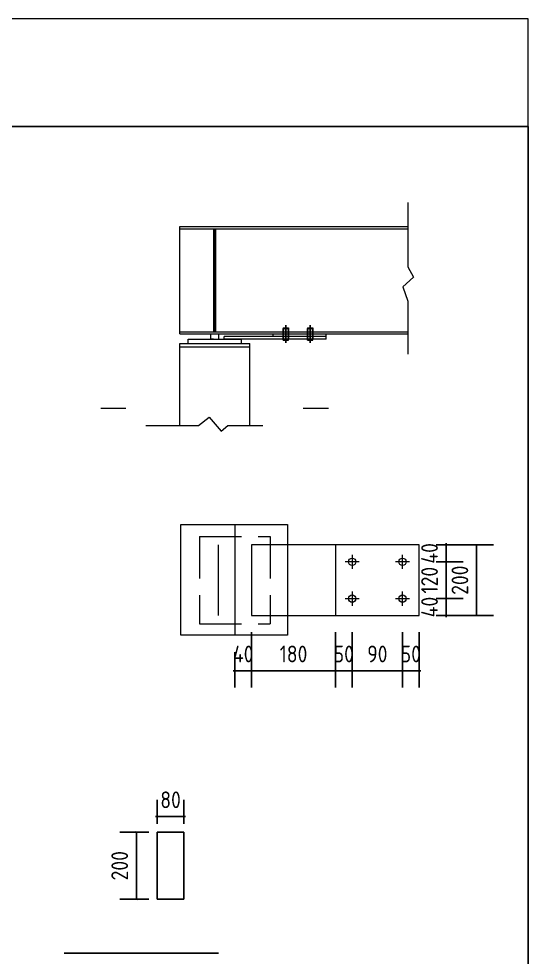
# Model space of a CAD drawing. Extents: x 411778 to 673094, y -11605 to 324395.
# Drawn here: x 491854 to 494893, y 129800 to 135395 of the extents above; entities that cross this region are included whole.
import ezdxf

# ---------------------------------------------------------------- set-up
doc = ezdxf.new("R2010")
doc.units = 0
doc.header["$LTSCALE"] = 1000
doc.header["$MEASUREMENT"] = 0
doc.linetypes.add('DASH', pattern=[0.35, 0.25, -0.1])
doc.styles.get("Standard").update_dxf_attribs({"font": 'gbenor.shx', "bigfont": 'gbcbig.shx'})
doc.dimstyles.get("Standard").update_dxf_attribs({"dimscale": 100, "dimtxt": 3.5, "dimasz": 1, "dimexe": 2.5, "dimexo": 3, "dimgap": 1.5, "dimtad": 1, "dimdec": 0, "dimzin": 0, "dimdsep": 46, "dimtxsty": 'Standard', "dimblk": 'ARCHTICK', "dimcen": 0.09, "dimadec": 0, "dimazin": 0, "dimtfac": 1, "dimtdec": 0, "dimtix": 1, "dimtmove": 2, "dimatfit": 3, "dimfxl": 1, "dimtolj": 1, "dimtzin": 0, "dimarcsym": 0})

# ---------------------------------------------------------------- blocks, each defined once
blk = doc.blocks.new('_ArchTick')
at = {"color": 0, "linetype": 'ByBlock', "const_width": 0.4}
blk.add_lwpolyline([(-0.5, -0.5), (0.5, 0.5)], dxfattribs=at)
blk = doc.blocks.new('*D108')
at = {"color": 3, "lineweight": -2}
for p, q in [((493243.3, 131737.9), (493243.3, 131407.9)), ((493143.3, 131619.4), (493143.3, 131407.9)), ((493143.3, 131507.9), (493133.3, 131507.9)), ((493143.3, 131507.9), (493243.3, 131507.9)), ((493243.3, 131507.9), (493253.3, 131507.9))]:
    blk.add_line(p, q, dxfattribs=at)
at = {"layer": 'Defpoints', "color": 0}
for p in [(493243.3, 131837.9), (493143.3, 131719.4), (493243.3, 131507.9)]:
    blk.add_point(p, dxfattribs=at)
at = {"color": 3, "lineweight": -2, "xscale": 10, "yscale": 10, "zscale": 10}
blk.add_blockref('_ArchTick', (493143.3, 131507.9), dxfattribs=at)
at = {"color": 3, "lineweight": -2, "xscale": 10, "yscale": 10, "zscale": 10, "rotation": 180}
blk.add_blockref('_ArchTick', (493243.3, 131507.9), dxfattribs=at)
at = {"color": 0, "lineweight": 15, "insert": (493193.3, 131607.9), "char_height": 100, "attachment_point": 5}
blk.add_mtext('\\A1;40', dxfattribs=at)
blk = doc.blocks.new('*D109')
at = {"color": 3, "lineweight": -2}
for p, q in [((493243.3, 131737.9), (493243.3, 131407.9)), ((493743.3, 131737.9), (493743.3, 131407.9)), ((493243.3, 131507.9), (493743.3, 131507.9))]:
    blk.add_line(p, q, dxfattribs=at)
at = {"layer": 'Defpoints', "color": 0}
for p in [(493243.3, 131837.9), (493743.3, 131837.9), (493743.3, 131507.9)]:
    blk.add_point(p, dxfattribs=at)
at = {"color": 3, "lineweight": -2, "xscale": 10, "yscale": 10, "zscale": 10, "rotation": 180}
blk.add_blockref('_ArchTick', (493243.3, 131507.9), dxfattribs=at)
at = {"color": 3, "lineweight": -2, "xscale": 10, "yscale": 10, "zscale": 10}
blk.add_blockref('_ArchTick', (493743.3, 131507.9), dxfattribs=at)
at = {"color": 0, "lineweight": 15, "insert": (493493.3, 131607.9), "char_height": 100, "attachment_point": 5}
blk.add_mtext('\\A1;180', dxfattribs=at)
blk = doc.blocks.new('*D110')
at = {"color": 3, "lineweight": -2}
for p, q in [((493743.3, 131737.9), (493743.3, 131407.9)), ((493843.3, 131737.9), (493843.3, 131407.9)), ((493743.3, 131507.9), (493733.3, 131507.9)), ((493743.3, 131507.9), (493843.3, 131507.9)), ((493843.3, 131507.9), (493853.3, 131507.9))]:
    blk.add_line(p, q, dxfattribs=at)
at = {"layer": 'Defpoints', "color": 0}
for p in [(493743.3, 131837.9), (493843.3, 131837.9), (493843.3, 131507.9)]:
    blk.add_point(p, dxfattribs=at)
at = {"color": 3, "lineweight": -2, "xscale": 10, "yscale": 10, "zscale": 10}
blk.add_blockref('_ArchTick', (493743.3, 131507.9), dxfattribs=at)
at = {"color": 3, "lineweight": -2, "xscale": 10, "yscale": 10, "zscale": 10, "rotation": 180}
blk.add_blockref('_ArchTick', (493843.3, 131507.9), dxfattribs=at)
at = {"color": 0, "lineweight": 15, "insert": (493793.3, 131607.9), "char_height": 100, "attachment_point": 5}
blk.add_mtext('\\A1;50', dxfattribs=at)
blk = doc.blocks.new('*D94')
at = {"color": 3, "lineweight": -2}
for p, q in [((493843.3, 131737.9), (493843.3, 131407.9)), ((494143.3, 131737.9), (494143.3, 131407.9)), ((493843.3, 131507.9), (494143.3, 131507.9))]:
    blk.add_line(p, q, dxfattribs=at)
at = {"layer": 'Defpoints', "color": 0}
for p in [(493843.3, 131837.9), (494143.3, 131837.9), (494143.3, 131507.9)]:
    blk.add_point(p, dxfattribs=at)
at = {"color": 3, "lineweight": -2, "xscale": 10, "yscale": 10, "zscale": 10, "rotation": 180}
blk.add_blockref('_ArchTick', (493843.3, 131507.9), dxfattribs=at)
at = {"color": 3, "lineweight": -2, "xscale": 10, "yscale": 10, "zscale": 10}
blk.add_blockref('_ArchTick', (494143.3, 131507.9), dxfattribs=at)
at = {"color": 0, "lineweight": 15, "insert": (493993.3, 131607.9), "char_height": 100, "attachment_point": 5}
blk.add_mtext('\\A1;90', dxfattribs=at)
blk = doc.blocks.new('*D111')
at = {"color": 3, "lineweight": -2}
for p, q in [((494143.3, 131737.9), (494143.3, 131407.9)), ((494243.3, 131737.9), (494243.3, 131407.9)), ((494143.3, 131507.9), (494133.3, 131507.9)), ((494143.3, 131507.9), (494243.3, 131507.9)), ((494243.3, 131507.9), (494253.3, 131507.9))]:
    blk.add_line(p, q, dxfattribs=at)
at = {"layer": 'Defpoints', "color": 0}
for p in [(494143.3, 131837.9), (494243.3, 131837.9), (494243.3, 131507.9)]:
    blk.add_point(p, dxfattribs=at)
at = {"color": 3, "lineweight": -2, "xscale": 10, "yscale": 10, "zscale": 10}
blk.add_blockref('_ArchTick', (494143.3, 131507.9), dxfattribs=at)
at = {"color": 3, "lineweight": -2, "xscale": 10, "yscale": 10, "zscale": 10, "rotation": 180}
blk.add_blockref('_ArchTick', (494243.3, 131507.9), dxfattribs=at)
at = {"color": 0, "lineweight": 15, "insert": (494193.3, 131607.9), "char_height": 100, "attachment_point": 5}
blk.add_mtext('\\A1;50', dxfattribs=at)
blk = doc.blocks.new('*D95')
at = {"color": 3, "lineweight": -2}
for p, q in [((494343.3, 131937.9), (494504.6, 131937.9)), ((494404.6, 131937.9), (494404.6, 131947.9)), ((494404.6, 131837.9), (494404.6, 131937.9)), ((494343.3, 131837.9), (494504.6, 131837.9)), ((494404.6, 131837.9), (494404.6, 131827.9))]:
    blk.add_line(p, q, dxfattribs=at)
at = {"layer": 'Defpoints', "color": 0}
for p in [(494243.3, 131937.9), (494404.6, 131937.9), (494243.3, 131837.9)]:
    blk.add_point(p, dxfattribs=at)
at = {"color": 3, "lineweight": -2, "xscale": 10, "yscale": 10, "zscale": 10}
for p, rotation in [((494404.6, 131937.9), 270), ((494404.6, 131837.9), 90)]:
    blk.add_blockref('_ArchTick', p, dxfattribs=dict(at, rotation=rotation))
at = {"color": 0, "lineweight": 15, "insert": (494304.6, 131887.9), "char_height": 100, "attachment_point": 5, "rotation": 90}
blk.add_mtext('\\A1;40', dxfattribs=at)
blk = doc.blocks.new('*D96')
at = {"color": 3, "lineweight": -2}
for p, q in [((494343.3, 132157.9), (494504.6, 132157.9)), ((494404.6, 132157.9), (494404.6, 132167.9)), ((494404.6, 131937.9), (494404.6, 132157.9)), ((494343.3, 131937.9), (494504.6, 131937.9)), ((494404.6, 131937.9), (494404.6, 131927.9))]:
    blk.add_line(p, q, dxfattribs=at)
at = {"layer": 'Defpoints', "color": 0}
for p in [(494243.3, 132157.9), (494404.6, 132157.9), (494243.3, 131937.9)]:
    blk.add_point(p, dxfattribs=at)
at = {"color": 3, "lineweight": -2, "xscale": 10, "yscale": 10, "zscale": 10}
for p, rotation in [((494404.6, 132157.9), 270), ((494404.6, 131937.9), 90)]:
    blk.add_blockref('_ArchTick', p, dxfattribs=dict(at, rotation=rotation))
at = {"color": 0, "lineweight": 15, "insert": (494304.6, 132047.9), "char_height": 100, "attachment_point": 5, "rotation": 90}
blk.add_mtext('\\A1;120', dxfattribs=at)
blk = doc.blocks.new('*D97')
at = {"color": 3, "lineweight": -2}
for p, q in [((494404.6, 132257.9), (494404.6, 132267.9)), ((494343.3, 132257.9), (494504.6, 132257.9)), ((494404.6, 132157.9), (494404.6, 132257.9)), ((494343.3, 132157.9), (494504.6, 132157.9)), ((494404.6, 132157.9), (494404.6, 132147.9))]:
    blk.add_line(p, q, dxfattribs=at)
at = {"layer": 'Defpoints', "color": 0}
for p in [(494243.3, 132257.9), (494404.6, 132257.9), (494243.3, 132157.9)]:
    blk.add_point(p, dxfattribs=at)
at = {"color": 3, "lineweight": -2, "xscale": 10, "yscale": 10, "zscale": 10}
for p, rotation in [((494404.6, 132257.9), 270), ((494404.6, 132157.9), 90)]:
    blk.add_blockref('_ArchTick', p, dxfattribs=dict(at, rotation=rotation))
at = {"color": 0, "lineweight": 15, "insert": (494304.6, 132207.9), "char_height": 100, "attachment_point": 5, "rotation": 90}
blk.add_mtext('\\A1;40', dxfattribs=at)
blk = doc.blocks.new('*D98')
at = {"color": 3, "lineweight": -2}
for p, q in [((494343.3, 132257.9), (494685.8, 132257.9)), ((494585.8, 132257.9), (494585.8, 131837.9)), ((494343.3, 131837.9), (494685.8, 131837.9))]:
    blk.add_line(p, q, dxfattribs=at)
at = {"layer": 'Defpoints', "color": 0}
for p in [(494243.3, 132257.9), (494243.3, 131837.9), (494585.8, 131837.9)]:
    blk.add_point(p, dxfattribs=at)
at = {"color": 3, "lineweight": -2, "xscale": 10, "yscale": 10, "zscale": 10}
for p, rotation in [((494585.8, 132257.9), 90), ((494585.8, 131837.9), 270)]:
    blk.add_blockref('_ArchTick', p, dxfattribs=dict(at, rotation=rotation))
at = {"color": 0, "lineweight": 15, "insert": (494485.8, 132047.9), "char_height": 100, "attachment_point": 5, "rotation": 90}
blk.add_mtext('\\A1;200', dxfattribs=at)
blk = doc.blocks.new('*D124')
at = {"color": 3, "lineweight": -2}
for p, q in [((492629.8, 130545.6), (492456.3, 130545.6)), ((492556.3, 130145.6), (492556.3, 130545.6)), ((492629.8, 130145.6), (492456.3, 130145.6))]:
    blk.add_line(p, q, dxfattribs=at)
at = {"layer": 'Defpoints', "color": 0}
for p in [(492556.3, 130545.6), (492679.8, 130545.6), (492679.8, 130145.6)]:
    blk.add_point(p, dxfattribs=at)
at = {"color": 3, "lineweight": -2, "xscale": 10, "yscale": 10, "zscale": 10}
for p, rotation in [((492556.3, 130545.6), 90), ((492556.3, 130145.6), 270)]:
    blk.add_blockref('_ArchTick', p, dxfattribs=dict(at, rotation=rotation))
at = {"color": 0, "insert": (492456.3, 130345.6), "char_height": 100, "attachment_point": 5, "rotation": 90}
blk.add_mtext('\\A1;200', dxfattribs=at)
blk = doc.blocks.new('*D125')
at = {"color": 3, "lineweight": -2}
for p, q in [((492679.8, 130595.6), (492679.8, 130738.6)), ((492839.8, 130595.6), (492839.8, 130738.6)), ((492679.8, 130638.6), (492669.8, 130638.6)), ((492679.8, 130638.6), (492839.8, 130638.6)), ((492839.8, 130638.6), (492849.8, 130638.6))]:
    blk.add_line(p, q, dxfattribs=at)
at = {"layer": 'Defpoints', "color": 0}
for p in [(492839.8, 130638.6), (492679.8, 130545.6), (492839.8, 130545.6)]:
    blk.add_point(p, dxfattribs=at)
at = {"color": 3, "lineweight": -2, "xscale": 10, "yscale": 10, "zscale": 10}
blk.add_blockref('_ArchTick', (492679.8, 130638.6), dxfattribs=at)
at = {"color": 3, "lineweight": -2, "xscale": 10, "yscale": 10, "zscale": 10, "rotation": 180}
blk.add_blockref('_ArchTick', (492839.8, 130638.6), dxfattribs=at)
at = {"color": 0, "insert": (492759.8, 130738.6), "char_height": 100, "attachment_point": 5}
blk.add_mtext('\\A1;80', dxfattribs=at)

msp = doc.modelspace()

# ---------------------------------------------------------------- hatches: boundary and pattern name
at = {"lineweight": 15}
h = msp.add_hatch(color=1, dxfattribs=at)
h.paths.add_polyline_path([(493447.9, 133482.6), (493463.9, 133482.6), (493463.9, 133553), (493447.9, 133553)])
h.paths.add_polyline_path([(493431.9, 133482.6), (493447.9, 133482.6), (493447.9, 133553), (493431.9, 133553)])
h = msp.add_hatch(color=1, dxfattribs=at)
h.paths.add_polyline_path([(493591.9, 133482.6), (493607.9, 133482.6), (493607.9, 133553), (493591.9, 133553)])
h.paths.add_polyline_path([(493575.9, 133482.6), (493591.9, 133482.6), (493591.9, 133553), (493575.9, 133553)])
h = msp.add_hatch(color=1, dxfattribs=at)
h.paths.add_polyline_path([(493447.9, 133548.9), (493463.9, 133548.9), (493463.9, 133478.5), (493447.9, 133478.5)])
h.paths.add_polyline_path([(493431.9, 133548.9), (493447.9, 133548.9), (493447.9, 133478.5), (493431.9, 133478.5)])
h = msp.add_hatch(color=1, dxfattribs=at)
h.paths.add_polyline_path([(493591.9, 133548.9), (493607.9, 133548.9), (493607.9, 133478.5), (493591.9, 133478.5)])
h.paths.add_polyline_path([(493575.9, 133548.9), (493591.9, 133548.9), (493591.9, 133478.5), (493575.9, 133478.5)])

# ---------------------------------------------------------------- linework, layer by layer
for p, q in [((494175.6, 134300.2), (494175.6, 133916.6)), ((492815.9, 134155.9), (494175.6, 134155.9)), ((492815.9, 133515.9), (492815.9, 134155.9)), ((492815.9, 134143.1), (494175.6, 134143.1)), ((493017.4, 133528.7), (493017.4, 134143.1)), ((493030.4, 133528.7), (493030.4, 134143.1)), ((494175.6, 133916.6), (494208.6, 133854.8)), ((494208.6, 133854.8), (494145.4, 133797)), ((494145.4, 133797), (494175.6, 133711.8)), ((494175.6, 133711.8), (494175.6, 133395.8)), ((492815.9, 133528.7), (494175.6, 133528.7)), ((492815.9, 133515.9), (494175.6, 133515.9)), ((492999.9, 133483.9), (492999.9, 133515.9)), ((493047.9, 133483.9), (493047.9, 133515.9)), ((493687.9, 133499.9), (493079.9, 133499.9)), ((493079.9, 133483.9), (493079.9, 133499.9)), ((493369.3, 133515.9), (493369.3, 133499.9)), ((493591.9, 133483.9), (493591.9, 133515.9)), ((493687.9, 133483.9), (493687.9, 133515.9)), ((492815.9, 132970.7), (492815.9, 133458.3)), ((492815.9, 133458.3), (493231.9, 133458.3)), ((492863.9, 133458.3), (492863.9, 133483.9)), ((492863.9, 133483.9), (493183.9, 133483.9)), ((493015.9, 133483.9), (492999.9, 133483.9)), ((493031.9, 133483.9), (493047.9, 133483.9)), ((493687.9, 133483.9), (493079.9, 133483.9)), ((493183.9, 133458.3), (493183.9, 133483.9)), ((493231.9, 132970.7), (493231.9, 133458.3)), ((492815.9, 133439.1), (493231.9, 133439.1)), ((492343.5, 133074.1), (492493.5, 133074.1)), ((493551, 133074.1), (493701, 133074.1)), ((492927.4, 132970.7), (492990.6, 133019.4)), ((492990.6, 133019.4), (493060.7, 132936.4)), ((492612.9, 132970.7), (492927.4, 132970.7)), ((493060.7, 132936.4), (493101.6, 132970.7)), ((493101.6, 132970.7), (493309.4, 132970.7)), ((493043.3, 132257.9), (493043.3, 131837.9)), ((493243.3, 132257.9), (493243.3, 131837.9)), ((494243.3, 132257.9), (493243.3, 132257.9)), ((493743.3, 132257.9), (493743.3, 131837.9)), ((494243.3, 131837.9), (494243.3, 132257.9)), ((493885.3, 132157.9), (493801.3, 132157.9)), ((493843.3, 132199.9), (493843.3, 132115.9)), ((494185.3, 132157.9), (494101.3, 132157.9)), ((494143.3, 132115.9), (494143.3, 132199.9)), ((493801.3, 131937.9), (493885.3, 131937.9)), ((493843.3, 131979.9), (493843.3, 131895.9)), ((494101.3, 131937.9), (494185.3, 131937.9)), ((494143.3, 131895.9), (494143.3, 131979.9)), ((493243.3, 131837.9), (494243.3, 131837.9))]:
    msp.add_line(p, q, dxfattribs=at)
at = {"color": 1, "lineweight": 15}
for p, q in [((493023.9, 133528.7), (493023.9, 134143.1)), ((493431.9, 133553), (493431.9, 133482.6)), ((493431.9, 133553), (493463.9, 133553)), ((493447.9, 133462.1), (493447.9, 133569.3)), ((493447.9, 133569.3), (493447.9, 133462.1)), ((493463.9, 133553), (493463.9, 133482.6)), ((493463.9, 133553), (493463.9, 133482.6)), ((493575.9, 133553), (493575.9, 133482.6)), ((493575.9, 133553), (493607.9, 133553)), ((493591.9, 133462.1), (493591.9, 133569.3)), ((493591.9, 133569.3), (493591.9, 133462.1)), ((493607.9, 133553), (493607.9, 133482.6)), ((493607.9, 133553), (493607.9, 133482.6)), ((493431.9, 133478.5), (493431.9, 133548.9)), ((493431.9, 133548.9), (493463.9, 133548.9)), ((493463.9, 133478.5), (493463.9, 133548.9)), ((493463.9, 133478.5), (493463.9, 133548.9)), ((493575.9, 133478.5), (493575.9, 133548.9)), ((493575.9, 133548.9), (493607.9, 133548.9)), ((493607.9, 133478.5), (493607.9, 133548.9)), ((493607.9, 133478.5), (493607.9, 133548.9)), ((493431.9, 133482.6), (493463.9, 133482.6)), ((493431.9, 133478.5), (493463.9, 133478.5)), ((493575.9, 133482.6), (493607.9, 133482.6)), ((493575.9, 133478.5), (493607.9, 133478.5)), ((493143.3, 132380.9), (493143.3, 131719.4))]:
    msp.add_line(p, q, dxfattribs=at)
at = {"linetype": 'DASH', "lineweight": 15}
for p, q in [((492933.3, 132307.9), (492933.3, 131787.9)), ((492933.3, 132307.9), (493353.3, 132307.9)), ((493353.3, 132307.9), (493353.3, 131787.9)), ((492933.3, 131787.9), (493353.3, 131787.9))]:
    msp.add_line(p, q, dxfattribs=at)
for p, q in [((492679.8, 130545.6), (492679.8, 130145.6)), ((492839.8, 130545.6), (492679.8, 130545.6)), ((492839.8, 130145.6), (492839.8, 130545.6)), ((492679.8, 130145.6), (492839.8, 130145.6)), ((492124.8, 129825.1), (493046.3, 129825.1))]:
    msp.add_line(p, q)
at = {"lineweight": 15}
msp.add_lwpolyline([(487468.5, 134753), (494893.5, 134753), (494893.5, 135395), (487468.5, 135395)], dxfattribs=at)
msp.add_lwpolyline([(494893.5, 134753), (487468.5, 134753), (487468.5, 129503), (494893.5, 129503)], close=True)
msp.add_lwpolyline([(492821.3, 132380.9), (493457.3, 132380.9), (493457.3, 131719.4), (492821.3, 131719.4)], close=True, dxfattribs=at)
for centre in [(493843.3, 132157.9), (494143.3, 132157.9), (493843.3, 131937.9), (494143.3, 131937.9)]:
    msp.add_circle(centre, 22, dxfattribs=at)

# ---------------------------------------------------------------- dimensions: what is measured, and where the dimension line sits
for base, p1, p2, text, picture, middle in [((494404.6, 132257.9), (494243.3, 132157.9), (494243.3, 132257.9), '40', '*D97', (494304.6, 132207.9)), ((494404.6, 132157.9), (494243.3, 131937.9), (494243.3, 132157.9), '120', '*D96', (494304.6, 132047.9)), ((494404.6, 131937.9), (494243.3, 131837.9), (494243.3, 131937.9), '40', '*D95', (494304.6, 131887.9))]:
    dim = msp.add_linear_dim(base=base, p1=p1, p2=p2, angle=90, text=text, dimstyle='Standard', override={"dimtxt": 1, "dimasz": 0.1, "dimexe": 1, "dimexo": 1, "dimgap": 0.5, "dimlfac": 0.5, "dimclrd": 3, "dimclre": 3}, dxfattribs=at)
    dim.commit()
    dim.dimension.update_dxf_attribs({"geometry": picture, "text_midpoint": middle})
dim = msp.add_aligned_dim(p1=(494243.3, 132257.9), p2=(494243.3, 131837.9), distance=342.4, text='200', dimstyle='Standard', override={"dimtxt": 1, "dimasz": 0.1, "dimexe": 1, "dimexo": 1, "dimgap": 0.5, "dimlfac": 0.5, "dimclrd": 3, "dimclre": 3}, dxfattribs=at)
dim.commit()
dim.dimension.update_dxf_attribs({"geometry": '*D98', "text_midpoint": (494485.8, 132047.9)})
for base, p1, p2, text, picture, middle in [((493243.3, 131507.9), (493143.3, 131719.4), (493243.3, 131837.9), '40', '*D108', (493193.3, 131607.9)), ((493743.3, 131507.9), (493243.3, 131837.9), (493743.3, 131837.9), '180', '*D109', (493493.3, 131607.9)), ((494143.3, 131507.9), (493843.3, 131837.9), (494143.3, 131837.9), '90', '*D94', (493993.3, 131607.9))]:
    dim = msp.add_linear_dim(base=base, p1=p1, p2=p2, text=text, dimstyle='Standard', override={"dimtxt": 1, "dimasz": 0.1, "dimexe": 1, "dimexo": 1, "dimgap": 0.5, "dimlfac": 0.5, "dimclrd": 3, "dimclre": 3}, dxfattribs=at)
    dim.commit()
    dim.dimension.update_dxf_attribs({"geometry": picture, "text_midpoint": middle})
for base, p1, p2, picture, middle in [((493843.3, 131507.9), (493743.3, 131837.9), (493843.3, 131837.9), '*D110', (493793.3, 131607.9)), ((494243.3, 131507.9), (494143.3, 131837.9), (494243.3, 131837.9), '*D111', (494193.3, 131607.9))]:
    dim = msp.add_linear_dim(base=base, p1=p1, p2=p2, dimstyle='Standard', override={"dimtxt": 1, "dimasz": 0.1, "dimexe": 1, "dimexo": 1, "dimgap": 0.5, "dimlfac": 0.5, "dimclrd": 3, "dimclre": 3}, dxfattribs=at)
    dim.commit()
    dim.dimension.update_dxf_attribs({"geometry": picture, "text_midpoint": middle})
for p1, p2, distance, picture, middle in [((492679.8, 130545.6), (492839.8, 130545.6), 93, '*D125', (492759.8, 130738.6)), ((492679.8, 130145.6), (492679.8, 130545.6), 123.5, '*D124', (492456.3, 130345.6))]:
    dim = msp.add_aligned_dim(p1=p1, p2=p2, distance=distance, dimstyle='Standard', override={"dimtxt": 1, "dimasz": 0.1, "dimexe": 1, "dimexo": 0.5, "dimgap": 0.5, "dimlfac": 0.5, "dimclrd": 3, "dimclre": 3})
    dim.commit()
    dim.dimension.update_dxf_attribs({"geometry": picture, "text_midpoint": middle})

doc.saveas('drawing.dxf')
